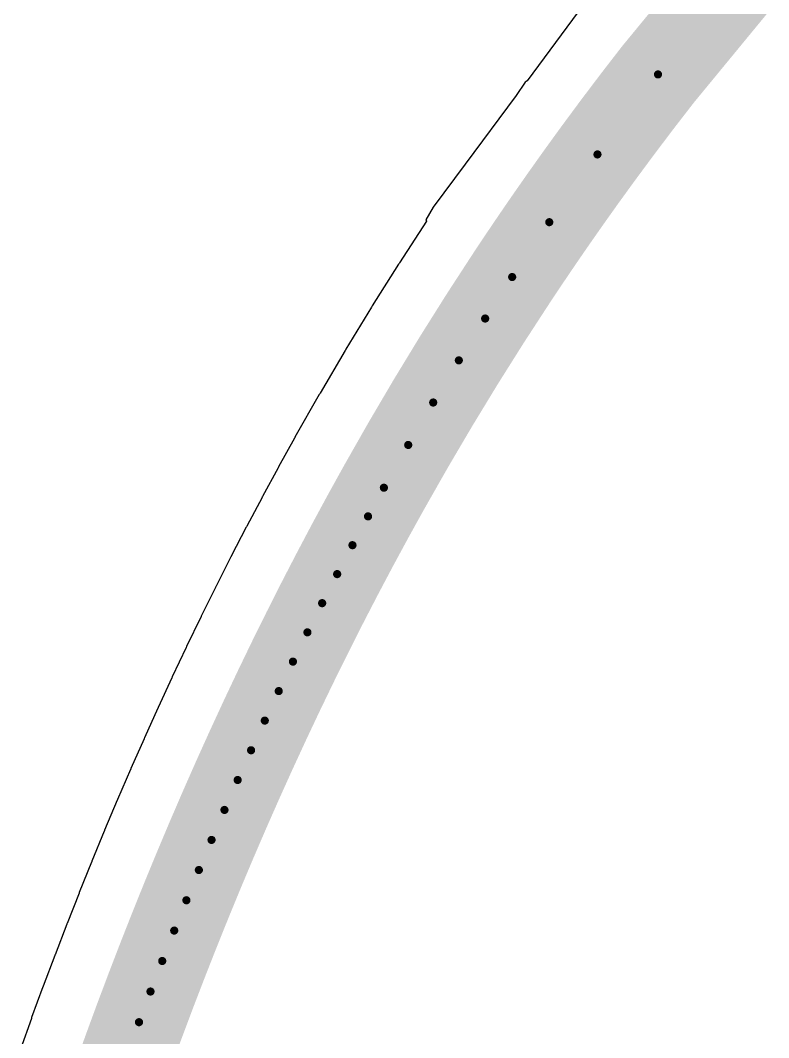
# Model space of a CAD drawing. Header units: millimetres. Extents: x -14 to 86, y -29 to 39.
# Drawn here: x 9.84 to 11.923, y -10.65 to -7.819 of the extents above; entities that cross this region are included whole.
import ezdxf

# ---------------------------------------------------------------- set-up
doc = ezdxf.new("R2010")
doc.units = ezdxf.units.MM
for name, color, linetype in [('BottomLayer', 5, 'Continuous'), ('KeepOutLayer', 6, 'Continuous'), ('Mechanical1', 6, 'Continuous'), ('TopLayer', 1, 'Continuous')]:
    doc.layers.add(name, color=color, linetype=linetype)

msp = doc.modelspace()

# ---------------------------------------------------------------- linework, layer by layer
at = {"layer": 'BottomLayer'}
for p, q in [((11.39286266, -7.795257459999999), (11.25074458, -7.9868776)), ((11.24529628, -7.99051742), (11.22031792, -8.02790368)), ((11.25074458, -7.9868776), (11.24529628, -7.99051742)), ((11.22031792, -8.02790368), (11.07880182, -8.21870848)), ((11.07876118, -8.21868054), (10.98945478, -8.339084159999999)), ((11.07880182, -8.21870848), (11.07876118, -8.21868054)), ((10.98945478, -8.339084159999999), (10.96859376, -8.373889779999999)), ((10.97048606, -8.377755659999998), (10.8952792, -8.4933028)), ((10.96859376, -8.373889779999999), (10.9701838, -8.37494134)), ((10.9701838, -8.37494134), (10.97048606, -8.377755659999998)), ((10.8952792, -8.4933028), (10.89445878, -8.49535004)), ((10.8929424, -8.496952779999999), (10.81965324, -8.61339146)), ((10.89445878, -8.49535004), (10.8929424, -8.496952779999999)), ((10.81739772, -8.61703382), (10.7460034, -8.73434118)), ((10.81887346, -8.615426), (10.81739772, -8.61703382)), ((10.81965324, -8.61339146), (10.81887346, -8.615426)), ((10.74383678, -8.737960679999999), (10.67429666, -8.856121479999999)), ((10.7452668, -8.73635794), (10.74383678, -8.737960679999999)), ((10.7460034, -8.73434118), (10.7452668, -8.73635794)), ((10.67221386, -8.859720659999999), (10.6045, -8.97871966)), ((10.67359816, -8.85812046), (10.67221386, -8.859720659999999)), ((10.67429666, -8.856121479999999), (10.67359816, -8.85812046)), ((10.60282868, -8.98169654), (10.55868348, -9.06148556)), ((10.60395136, -8.98036812), (10.60282868, -8.98169654)), ((10.6045, -8.97871966), (10.60395136, -8.98036812)), ((10.55738554, -9.06386046), (10.51403028, -9.144010159999999)), ((10.55826438, -9.062801279999999), (10.55738554, -9.06386046)), ((10.55868348, -9.06148556), (10.55826438, -9.062801279999999)), ((10.51362896, -9.1453081), (10.51277044, -9.14636474)), ((10.51403028, -9.144010159999999), (10.51362896, -9.1453081)), ((10.51277044, -9.14636474), (10.47018988, -9.22687258)), ((10.46897068, -9.2292043), (10.42715974, -9.31006012)), ((10.46980634, -9.22815782), (10.46897068, -9.2292043)), ((10.47018988, -9.22687258), (10.46980634, -9.22815782)), ((10.42596848, -9.31239184), (10.38491954, -9.39359564)), ((10.4267889, -9.311342819999998), (10.42596848, -9.31239184)), ((10.42715974, -9.31006012), (10.4267889, -9.311342819999998)), ((10.38376638, -9.3959045), (10.34346674, -9.477451199999999)), ((10.38456648, -9.3948631), (10.38376638, -9.3959045)), ((10.38491954, -9.39359564), (10.38456648, -9.3948631)), ((10.34234914, -9.479737199999999), (10.30278864, -9.56162172)), ((10.34313146, -9.47870088), (10.34234914, -9.479737199999999)), ((10.34346674, -9.477451199999999), (10.34313146, -9.47870088)), ((10.30170914, -9.56388232), (10.26287762, -9.646097039999999)), ((10.3024686, -9.5628587), (10.30170914, -9.56388232)), ((10.30278864, -9.56162172), (10.3024686, -9.5628587)), ((10.26182098, -9.6483551), (10.22371336, -9.73090002)), ((10.26257028, -9.647323859999998), (10.26182098, -9.6483551)), ((10.26287762, -9.646097039999999), (10.26257028, -9.647323859999998)), ((10.22269736, -9.7331276), (10.18530094, -9.815995099999999)), ((10.22342126, -9.73211414), (10.22269736, -9.7331276)), ((10.22371336, -9.73090002), (10.22342126, -9.73211414)), ((10.1843205, -9.81819728), (10.14762512, -9.90138228)), ((10.18502154, -9.81719652), (10.1843205, -9.81819728)), ((10.18530094, -9.815995099999999), (10.18502154, -9.81719652)), ((10.14667008, -9.90356922), (10.11066812, -9.987069179999999)), ((10.14736096, -9.902565919999999), (10.14667008, -9.90356922)), ((10.14762512, -9.90138228), (10.14736096, -9.902565919999999)), ((10.10975118, -9.989223099999998), (10.0744274, -10.07303294)), ((10.1104192, -9.98823758), (10.10975118, -9.989223099999998)), ((10.11066812, -9.987069179999999), (10.1104192, -9.98823758)), ((10.0735384, -10.07517162), (10.0388928, -10.15928372)), ((10.07418864, -10.07419372), (10.0735384, -10.07517162)), ((10.0744274, -10.07303294), (10.07418864, -10.07419372)), ((10.03803174, -10.16139446), (10.00404908, -10.24580882)), ((10.03866928, -10.1604191), (10.03803174, -10.16139446)), ((10.0388928, -10.15928372), (10.03866928, -10.1604191)), ((10.0032185, -10.2478967), (9.96989116, -10.3326057)), ((10.00383572, -10.24693404), (10.0032185, -10.2478967)), ((10.00404908, -10.24580882), (10.00383572, -10.24693404)), ((9.96908852, -10.33466818), (9.93640634, -10.41966928)), ((9.9696905, -10.33371314), (9.96908852, -10.33466818)), ((9.96989116, -10.3326057), (9.9696905, -10.33371314)), ((9.93640634, -10.41966928), (9.936218379999998, -10.42075894)), ((9.935639259999999, -10.42169112), (9.903587, -10.50697924)), ((9.936218379999998, -10.42075894), (9.935639259999999, -10.42169112)), ((9.9028377, -10.50899854), (9.871417899999999, -10.59456352)), ((9.9034092, -10.50806382), (9.9028377, -10.50899854)), ((9.903587, -10.50697924), (9.9034092, -10.50806382)), ((9.87070416, -10.59652948), (9.8398965, -10.6823764)), ((9.871252799999999, -10.59561508), (9.87070416, -10.59652948)), ((9.871417899999999, -10.59456352), (9.871252799999999, -10.59561508))]:
    msp.add_line(p, q, dxfattribs=at)
at = {"layer": 'KeepOutLayer', "const_width": 0.254}
for points in [[(11.61526252, -7.969204279999999, -0.03740555069740756), (12.482068, -7.017108139999999)], [(11.44673352, -8.19195466, -0.008028888364006025), (11.61526252, -7.969201739999999)], [(11.31257326, -8.38048108, -0.006576146277687486), (11.44673352, -8.19195466)], [(11.20924606, -8.533150319999999, -0.005176467346199579), (11.31257326, -8.38048362)]]:
    msp.add_lwpolyline(points, format="xyb", dxfattribs=at)
for points in [[(11.61526252, -7.969204279999999), (11.61526252, -7.969201739999999)], [(11.31257326, -8.38048362), (11.31257326, -8.38048108)], [(11.13403412, -8.64870254), (11.20924352, -8.533150319999999)], [(11.20924352, -8.533150319999999), (11.20924606, -8.533150319999999)], [(11.06074496, -8.76514122), (11.13403412, -8.64870254)], [(10.9893481, -8.882448579999998), (11.06074496, -8.76514122)], [(10.91980798, -9.00060938), (10.9893481, -8.882448579999998)], [(10.85209412, -9.11960838), (10.91980798, -9.00060938)], [(10.80794892, -9.199397399999999), (10.85209412, -9.11960838)], [(10.76459366, -9.2795471), (10.80794892, -9.199397399999999)], [(10.72201564, -9.36005494), (10.76459366, -9.2795471)], [(10.6802047, -9.44091076), (10.72201564, -9.36005494)], [(10.63915576, -9.52211456), (10.6802047, -9.44091076)], [(10.59885612, -9.603661259999999), (10.63915576, -9.52211456)], [(10.55929562, -9.68554578), (10.59885612, -9.603661259999999)], [(10.5204641, -9.7677605), (10.55929562, -9.68554578)], [(10.48235648, -9.85030542), (10.5204641, -9.7677605)], [(10.44496006, -9.93317292), (10.48235648, -9.85030542)], [(10.40826468, -10.01635792), (10.44496006, -9.93317292)], [(10.37226272, -10.09985788), (10.40826468, -10.01635792)], [(10.33694148, -10.18366772), (10.37226272, -10.09985788)], [(10.30229588, -10.26777982), (10.33694148, -10.18366772)], [(10.26831322, -10.35219418), (10.30229588, -10.26777982)], [(10.23498588, -10.43690318), (10.26831322, -10.35219418)], [(10.2023037, -10.52190428), (10.23498588, -10.43690318)], [(10.17025398, -10.60718986), (10.2023037, -10.52190428)], [(10.13883418, -10.69275738), (10.17025398, -10.60718986)], [(10.10802652, -10.77860176), (10.13883418, -10.69275738)]]:
    msp.add_lwpolyline(points, dxfattribs=at)
at = {"layer": 'KeepOutLayer', "const_width": 0.127}
for points in [[(11.55176252, -7.969201739999999, 1), (11.67876252, -7.969201739999999, 1)], [(11.55176252, -7.969201739999999, 1), (11.67876252, -7.969201739999999, 1)], [(11.55176252, -7.969204279999999, 1), (11.67876252, -7.969204279999999, 1)], [(11.55176252, -7.969204279999999, 1), (11.67876252, -7.969204279999999, 1)], [(11.38323352, -8.19195466, 1), (11.51023352, -8.19195466, 1)], [(11.38323352, -8.19195466, 1), (11.51023352, -8.19195466, 1)], [(11.24907326, -8.38048108, 1), (11.37607326, -8.38048108, 1)], [(11.24907326, -8.38048108, 1), (11.37607326, -8.38048108, 1)], [(11.24907326, -8.38048362, 1), (11.37607326, -8.38048362, 1)], [(11.24907326, -8.38048362, 1), (11.37607326, -8.38048362, 1)], [(11.14574352, -8.533150319999999, 1), (11.27274352, -8.533150319999999, 1)], [(11.14574352, -8.533150319999999, 1), (11.27274352, -8.533150319999999, 1)], [(11.14574606, -8.533150319999999, 1), (11.27274606, -8.533150319999999, 1)], [(11.14574606, -8.533150319999999, 1), (11.27274606, -8.533150319999999, 1)], [(11.07053412, -8.64870254, 1), (11.19753412, -8.64870254, 1)], [(11.07053412, -8.64870254, 1), (11.19753412, -8.64870254, 1)], [(10.99724496, -8.76514122, 1), (11.12424496, -8.76514122, 1)], [(10.99724496, -8.76514122, 1), (11.12424496, -8.76514122, 1)], [(10.9258481, -8.882448579999998, 1), (11.0528481, -8.882448579999998, 1)], [(10.9258481, -8.882448579999998, 1), (11.0528481, -8.882448579999998, 1)], [(10.85630798, -9.00060938, 1), (10.98330798, -9.00060938, 1)], [(10.85630798, -9.00060938, 1), (10.98330798, -9.00060938, 1)], [(10.78859412, -9.11960838, 1), (10.91559412, -9.11960838, 1)], [(10.78859412, -9.11960838, 1), (10.91559412, -9.11960838, 1)], [(10.74444892, -9.199397399999999, 1), (10.87144892, -9.199397399999999, 1)], [(10.74444892, -9.199397399999999, 1), (10.87144892, -9.199397399999999, 1)], [(10.70109366, -9.2795471, 1), (10.82809366, -9.2795471, 1)], [(10.70109366, -9.2795471, 1), (10.82809366, -9.2795471, 1)], [(10.65851564, -9.36005494, 1), (10.78551564, -9.36005494, 1)], [(10.65851564, -9.36005494, 1), (10.78551564, -9.36005494, 1)], [(10.6167047, -9.44091076, 1), (10.7437047, -9.44091076, 1)], [(10.6167047, -9.44091076, 1), (10.7437047, -9.44091076, 1)], [(10.57565576, -9.52211456, 1), (10.70265576, -9.52211456, 1)], [(10.57565576, -9.52211456, 1), (10.70265576, -9.52211456, 1)], [(10.53535612, -9.603661259999999, 1), (10.66235612, -9.603661259999999, 1)], [(10.53535612, -9.603661259999999, 1), (10.66235612, -9.603661259999999, 1)], [(10.49579562, -9.68554578, 1), (10.62279562, -9.68554578, 1)], [(10.49579562, -9.68554578, 1), (10.62279562, -9.68554578, 1)], [(10.4569641, -9.7677605, 1), (10.5839641, -9.7677605, 1)], [(10.4569641, -9.7677605, 1), (10.5839641, -9.7677605, 1)], [(10.41885648, -9.85030542, 1), (10.54585648, -9.85030542, 1)], [(10.41885648, -9.85030542, 1), (10.54585648, -9.85030542, 1)], [(10.38146006, -9.93317292, 1), (10.50846006, -9.93317292, 1)], [(10.38146006, -9.93317292, 1), (10.50846006, -9.93317292, 1)], [(10.34476468, -10.01635792, 1), (10.47176468, -10.01635792, 1)], [(10.34476468, -10.01635792, 1), (10.47176468, -10.01635792, 1)], [(10.30876272, -10.09985788, 1), (10.43576272, -10.09985788, 1)], [(10.30876272, -10.09985788, 1), (10.43576272, -10.09985788, 1)], [(10.27344148, -10.18366772, 1), (10.40044148, -10.18366772, 1)], [(10.27344148, -10.18366772, 1), (10.40044148, -10.18366772, 1)], [(10.23879588, -10.26777982, 1), (10.36579588, -10.26777982, 1)], [(10.23879588, -10.26777982, 1), (10.36579588, -10.26777982, 1)], [(10.20481322, -10.35219418, 1), (10.33181322, -10.35219418, 1)], [(10.20481322, -10.35219418, 1), (10.33181322, -10.35219418, 1)], [(10.17148588, -10.43690318, 1), (10.29848588, -10.43690318, 1)], [(10.17148588, -10.43690318, 1), (10.29848588, -10.43690318, 1)], [(10.1388037, -10.52190428, 1), (10.2658037, -10.52190428, 1)], [(10.1388037, -10.52190428, 1), (10.2658037, -10.52190428, 1)], [(10.10675398, -10.60718986, 1), (10.23375398, -10.60718986, 1)], [(10.10675398, -10.60718986, 1), (10.23375398, -10.60718986, 1)], [(10.07533418, -10.69275738, 1), (10.20233418, -10.69275738, 1)], [(10.07533418, -10.69275738, 1), (10.20233418, -10.69275738, 1)]]:
    msp.add_lwpolyline(points, format="xyb", close=True, dxfattribs=at)
at = {"layer": 'Mechanical1', "const_width": 0.02269998}
for points in [[(11.61526252, -7.969204279999999, -0.03740555069740745), (12.482068, -7.017108139999999)], [(11.44673352, -8.19195466, -0.008028888364003136), (11.61526252, -7.969201739999999)], [(11.31257326, -8.38048108, -0.006576146277687597), (11.44673352, -8.19195466)], [(11.20924606, -8.533150319999999, -0.005176467346196026), (11.31257326, -8.38048362)]]:
    msp.add_lwpolyline(points, format="xyb", dxfattribs=at)
at = {"layer": 'Mechanical1', "const_width": 0.01134872}
for points in [[(11.60958816, -7.969201739999999, 1), (11.62093688, -7.969201739999999, 1)], [(11.60958816, -7.969204279999999, 1), (11.62093688, -7.969204279999999, 1)], [(11.44105916, -8.19195466, 1), (11.45240788, -8.19195466, 1)], [(11.44105916, -8.19195466, 1), (11.45240788, -8.19195466, 1)], [(11.3068989, -8.38048108, 1), (11.31824762, -8.38048108, 1)], [(11.3068989, -8.38048362, 1), (11.31824762, -8.38048362, 1)], [(11.20356916, -8.533150319999999, 1), (11.21491788, -8.533150319999999, 1)], [(11.2035717, -8.533150319999999, 1), (11.21492042, -8.533150319999999, 1)], [(11.12835976, -8.64870254, 1), (11.13970848, -8.64870254, 1)], [(11.12835976, -8.64870254, 1), (11.13970848, -8.64870254, 1)], [(11.0550706, -8.76514122, 1), (11.06641932, -8.76514122, 1)], [(11.0550706, -8.76514122, 1), (11.06641932, -8.76514122, 1)], [(10.98367374, -8.882448579999998, 1), (10.99502246, -8.882448579999998, 1)], [(10.98367374, -8.882448579999998, 1), (10.99502246, -8.882448579999998, 1)], [(10.91413362, -9.00060938, 1), (10.92548234, -9.00060938, 1)], [(10.91413362, -9.00060938, 1), (10.92548234, -9.00060938, 1)], [(10.84641976, -9.11960838, 1), (10.85776848, -9.11960838, 1)], [(10.84641976, -9.11960838, 1), (10.85776848, -9.11960838, 1)], [(10.80227456, -9.199397399999999, 1), (10.81362328, -9.199397399999999, 1)], [(10.80227456, -9.199397399999999, 1), (10.81362328, -9.199397399999999, 1)], [(10.7589193, -9.2795471, 1), (10.77026802, -9.2795471, 1)], [(10.7589193, -9.2795471, 1), (10.77026802, -9.2795471, 1)], [(10.71634128, -9.36005494, 1), (10.72769, -9.36005494, 1)], [(10.71634128, -9.36005494, 1), (10.72769, -9.36005494, 1)], [(10.67453034, -9.44091076, 1), (10.68587906, -9.44091076, 1)], [(10.67453034, -9.44091076, 1), (10.68587906, -9.44091076, 1)], [(10.6334814, -9.52211456, 1), (10.64483012, -9.52211456, 1)], [(10.6334814, -9.52211456, 1), (10.64483012, -9.52211456, 1)], [(10.59318176, -9.603661259999999, 1), (10.60453048, -9.603661259999999, 1)], [(10.59318176, -9.603661259999999, 1), (10.60453048, -9.603661259999999, 1)], [(10.55362126, -9.68554578, 1), (10.56496998, -9.68554578, 1)], [(10.55362126, -9.68554578, 1), (10.56496998, -9.68554578, 1)], [(10.51478974, -9.7677605, 1), (10.52613846, -9.7677605, 1)], [(10.51478974, -9.7677605, 1), (10.52613846, -9.7677605, 1)], [(10.47668212, -9.85030542, 1), (10.48803084, -9.85030542, 1)], [(10.47668212, -9.85030542, 1), (10.48803084, -9.85030542, 1)], [(10.4392857, -9.93317292, 1), (10.45063442, -9.93317292, 1)], [(10.4392857, -9.93317292, 1), (10.45063442, -9.93317292, 1)], [(10.40259032, -10.01635792, 1), (10.41393904, -10.01635792, 1)], [(10.40259032, -10.01635792, 1), (10.41393904, -10.01635792, 1)], [(10.36658836, -10.09985788, 1), (10.37793708, -10.09985788, 1)], [(10.36658836, -10.09985788, 1), (10.37793708, -10.09985788, 1)], [(10.33126712, -10.18366772, 1), (10.34261584, -10.18366772, 1)], [(10.33126712, -10.18366772, 1), (10.34261584, -10.18366772, 1)], [(10.29662152, -10.26777982, 1), (10.30797024, -10.26777982, 1)], [(10.29662152, -10.26777982, 1), (10.30797024, -10.26777982, 1)], [(10.26263886, -10.35219418, 1), (10.27398758, -10.35219418, 1)], [(10.26263886, -10.35219418, 1), (10.27398758, -10.35219418, 1)], [(10.22931152, -10.43690318, 1), (10.24066024, -10.43690318, 1)], [(10.22931152, -10.43690318, 1), (10.24066024, -10.43690318, 1)], [(10.19662934, -10.52190428, 1), (10.20797806, -10.52190428, 1)], [(10.19662934, -10.52190428, 1), (10.20797806, -10.52190428, 1)], [(10.16457962, -10.60718986, 1), (10.17592834, -10.60718986, 1)], [(10.16457962, -10.60718986, 1), (10.17592834, -10.60718986, 1)]]:
    msp.add_lwpolyline(points, format="xyb", close=True, dxfattribs=at)
at = {"layer": 'Mechanical1', "const_width": 0.02269998}
for points in [[(11.13403412, -8.64870254), (11.20924352, -8.533150319999999)], [(11.06074496, -8.76514122), (11.13403412, -8.64870254)], [(10.9893481, -8.882448579999998), (11.06074496, -8.76514122)], [(10.91980798, -9.00060938), (10.9893481, -8.882448579999998)], [(10.85209412, -9.11960838), (10.91980798, -9.00060938)], [(10.80794892, -9.199397399999999), (10.85209412, -9.11960838)], [(10.76459366, -9.2795471), (10.80794892, -9.199397399999999)], [(10.72201564, -9.36005494), (10.76459366, -9.2795471)], [(10.6802047, -9.44091076), (10.72201564, -9.36005494)], [(10.63915576, -9.52211456), (10.6802047, -9.44091076)], [(10.59885612, -9.603661259999999), (10.63915576, -9.52211456)], [(10.55929562, -9.68554578), (10.59885612, -9.603661259999999)], [(10.5204641, -9.7677605), (10.55929562, -9.68554578)], [(10.48235648, -9.85030542), (10.5204641, -9.7677605)], [(10.44496006, -9.93317292), (10.48235648, -9.85030542)], [(10.40826468, -10.01635792), (10.44496006, -9.93317292)], [(10.37226272, -10.09985788), (10.40826468, -10.01635792)], [(10.33694148, -10.18366772), (10.37226272, -10.09985788)], [(10.30229588, -10.26777982), (10.33694148, -10.18366772)], [(10.26831322, -10.35219418), (10.30229588, -10.26777982)], [(10.23498588, -10.43690318), (10.26831322, -10.35219418)], [(10.2023037, -10.52190428), (10.23498588, -10.43690318)], [(10.17025398, -10.60718986), (10.2023037, -10.52190428)], [(10.13883418, -10.69275738), (10.17025398, -10.60718986)]]:
    msp.add_lwpolyline(points, dxfattribs=at)
at = {"layer": 'TopLayer'}
for p, q in [((11.39286266, -7.795257459999999), (11.25074458, -7.9868776)), ((11.24529628, -7.99051742), (11.22031792, -8.02790368)), ((11.25074458, -7.9868776), (11.24529628, -7.99051742)), ((11.22031792, -8.02790368), (11.07880182, -8.21870848)), ((11.07876118, -8.21868054), (10.98945478, -8.339084159999999)), ((11.07880182, -8.21870848), (11.07876118, -8.21868054)), ((10.98945478, -8.339084159999999), (10.96859376, -8.373889779999999)), ((10.97048606, -8.377755659999998), (10.8952792, -8.4933028)), ((10.96859376, -8.373889779999999), (10.9701838, -8.37494134)), ((10.9701838, -8.37494134), (10.97048606, -8.377755659999998)), ((10.8952792, -8.4933028), (10.89445878, -8.49535004)), ((10.8929424, -8.496952779999999), (10.81965324, -8.61339146)), ((10.89445878, -8.49535004), (10.8929424, -8.496952779999999)), ((10.81739772, -8.61703382), (10.7460034, -8.73434118)), ((10.81887346, -8.615426), (10.81739772, -8.61703382)), ((10.81965324, -8.61339146), (10.81887346, -8.615426)), ((10.74383678, -8.737960679999999), (10.67429666, -8.856121479999999)), ((10.7452668, -8.73635794), (10.74383678, -8.737960679999999)), ((10.7460034, -8.73434118), (10.7452668, -8.73635794)), ((10.67221386, -8.859720659999999), (10.6045, -8.97871966)), ((10.67359816, -8.85812046), (10.67221386, -8.859720659999999)), ((10.67429666, -8.856121479999999), (10.67359816, -8.85812046)), ((10.60282868, -8.98169654), (10.55868348, -9.06148556)), ((10.60395136, -8.98036812), (10.60282868, -8.98169654)), ((10.6045, -8.97871966), (10.60395136, -8.98036812)), ((10.55738554, -9.06386046), (10.51403028, -9.144010159999999)), ((10.55826438, -9.062801279999999), (10.55738554, -9.06386046)), ((10.55868348, -9.06148556), (10.55826438, -9.062801279999999)), ((10.51362896, -9.1453081), (10.51277044, -9.14636474)), ((10.51403028, -9.144010159999999), (10.51362896, -9.1453081)), ((10.51277044, -9.14636474), (10.47018988, -9.22687258)), ((10.46897068, -9.2292043), (10.42715974, -9.31006012)), ((10.46980634, -9.22815782), (10.46897068, -9.2292043)), ((10.47018988, -9.22687258), (10.46980634, -9.22815782)), ((10.42596848, -9.31239184), (10.38491954, -9.39359564)), ((10.4267889, -9.311342819999998), (10.42596848, -9.31239184)), ((10.42715974, -9.31006012), (10.4267889, -9.311342819999998)), ((10.38376638, -9.3959045), (10.34346674, -9.477451199999999)), ((10.38456648, -9.3948631), (10.38376638, -9.3959045)), ((10.38491954, -9.39359564), (10.38456648, -9.3948631)), ((10.34234914, -9.479737199999999), (10.30278864, -9.56162172)), ((10.34313146, -9.47870088), (10.34234914, -9.479737199999999)), ((10.34346674, -9.477451199999999), (10.34313146, -9.47870088)), ((10.30170914, -9.56388232), (10.26287762, -9.646097039999999)), ((10.3024686, -9.5628587), (10.30170914, -9.56388232)), ((10.30278864, -9.56162172), (10.3024686, -9.5628587)), ((10.26182098, -9.6483551), (10.22371336, -9.73090002)), ((10.26257028, -9.647323859999998), (10.26182098, -9.6483551)), ((10.26287762, -9.646097039999999), (10.26257028, -9.647323859999998)), ((10.22269736, -9.7331276), (10.18530094, -9.815995099999999)), ((10.22342126, -9.73211414), (10.22269736, -9.7331276)), ((10.22371336, -9.73090002), (10.22342126, -9.73211414)), ((10.1843205, -9.81819728), (10.14762512, -9.90138228)), ((10.18502154, -9.81719652), (10.1843205, -9.81819728)), ((10.18530094, -9.815995099999999), (10.18502154, -9.81719652)), ((10.14667008, -9.90356922), (10.11066812, -9.987069179999999)), ((10.14736096, -9.902565919999999), (10.14667008, -9.90356922)), ((10.14762512, -9.90138228), (10.14736096, -9.902565919999999)), ((10.10975118, -9.989223099999998), (10.0744274, -10.07303294)), ((10.1104192, -9.98823758), (10.10975118, -9.989223099999998)), ((10.11066812, -9.987069179999999), (10.1104192, -9.98823758)), ((10.0735384, -10.07517162), (10.0388928, -10.15928372)), ((10.07418864, -10.07419372), (10.0735384, -10.07517162)), ((10.0744274, -10.07303294), (10.07418864, -10.07419372)), ((10.03803174, -10.16139446), (10.00404908, -10.24580882)), ((10.03866928, -10.1604191), (10.03803174, -10.16139446)), ((10.0388928, -10.15928372), (10.03866928, -10.1604191)), ((10.0032185, -10.2478967), (9.96989116, -10.3326057)), ((10.00383572, -10.24693404), (10.0032185, -10.2478967)), ((10.00404908, -10.24580882), (10.00383572, -10.24693404)), ((9.96908852, -10.33466818), (9.93640634, -10.41966928)), ((9.9696905, -10.33371314), (9.96908852, -10.33466818)), ((9.96989116, -10.3326057), (9.9696905, -10.33371314)), ((9.93640634, -10.41966928), (9.936218379999998, -10.42075894)), ((9.935639259999999, -10.42169112), (9.903587, -10.50697924)), ((9.936218379999998, -10.42075894), (9.935639259999999, -10.42169112)), ((9.9028377, -10.50899854), (9.871417899999999, -10.59456352)), ((9.9034092, -10.50806382), (9.9028377, -10.50899854)), ((9.903587, -10.50697924), (9.9034092, -10.50806382)), ((9.87070416, -10.59652948), (9.8398965, -10.6823764)), ((9.871252799999999, -10.59561508), (9.87070416, -10.59652948)), ((9.871417899999999, -10.59456352), (9.871252799999999, -10.59561508))]:
    msp.add_line(p, q, dxfattribs=at)

doc.saveas('drawing.dxf')
